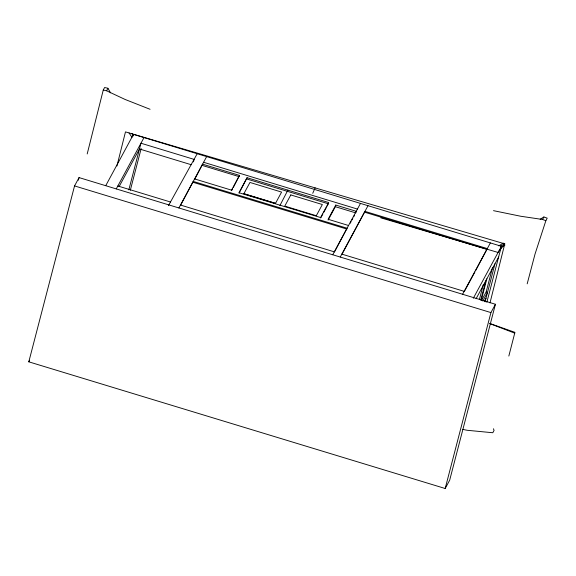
<?xml version="1.0" encoding="UTF-8"?>
<svg xmlns="http://www.w3.org/2000/svg" width="576" height="576" viewBox="0 0 576 576"><rect width="100%" height="100%" fill="white"/><g stroke="black" fill="none" stroke-linecap="round" stroke-linejoin="round"><path stroke-width="0.86" d="M110.556 92.851L107.935 88.279L104.623 87.502L103.262 90.029L87.199 153.95M116.935 165.996L125.474 131.89L504.77 243.864L489.989 302.926M508.838 356.054L514.93 332.352L489.485 323.359M28.8 361.829L74.549 185.918L79.049 177.588L495.432 304.258L449.683 480.175L445.176 488.498L28.8 361.829L29.621 360.317M78.372 180.202L79.049 177.588M133.063 135.994L133.488 134.352L501.415 246.283L486.835 302.321M128.822 189.893L140.962 143.222L194.126 159.394L193.478 161.885M130.298 190.325L141.17 148.529M180.67 205.106L193.241 181.418L347.076 228.218L334.505 251.906M194.688 179.388L202.565 164.174L239.494 175.406L233.294 187.517M239.069 193.169L247.075 177.718L328.709 202.55L320.602 217.548L238.968 192.715L247.075 177.718M243.871 193.73L275.501 203.357L243.871 193.73L249.955 182.455L281.585 192.082L275.501 203.357M287.892 190.13L279.886 205.589M290.815 194.933L322.351 204.53L316.296 215.726L284.767 206.093L290.83 194.89M335.362 206.698L335.786 205.07L356.227 211.291L355.802 212.918L335.362 206.698L328.104 220.126M342.022 254.21L364.946 211.363L487.296 248.587L475.726 270.439M479.383 299.614L483.235 284.818M480.758 300.031L485.741 280.886L498.607 257.054M481.234 300.434L486.864 278.777M481.471 300.636L486.158 291.953L492.473 267.696M485.071 301.86L494.971 263.779M445.176 488.498L490.925 312.588L495.432 304.258M527.191 283.831L535.025 254.074L545.868 220.68L547.2 218.146L543.902 216.979L540.194 219.218M312.718 193.334L315.122 187.877M103.262 90.029L106.589 90.778L107.935 88.279M105.761 185.63L133.488 134.352M116.258 188.906L144.022 137.556M119.102 186.631L139.464 148.975L191.225 164.722M168.473 205.639L197.186 153.727M178.891 207.958L206.654 156.607M239.494 175.406L231.523 190.152L194.594 178.92M231.617 190.62L232.459 189.065M320.702 218.002L322.834 214.056M323.69 212.479L326.246 207.742M327.103 206.165L328.385 203.796L246.751 178.963M335.786 205.07L328.104 219.283L348.545 225.504M332.726 254.758L360.49 203.407M350.251 223.186L351.108 221.602M351.965 220.025L352.814 218.448M353.671 216.864L354.528 215.287M340.243 257.047L368.014 205.697M462.593 294.271L490.363 242.921M464.371 291.427L474.883 271.987M473.314 298.253L501.415 246.283M476.078 298.757L485.741 280.886M482.846 301.054L487.534 292.37L486.158 291.953M484.265 301.55L485.971 298.39M493.495 210.665L520.697 216.245L542.556 219.478L543.902 216.979M504.77 243.864L497.988 252.432L380.801 217.843M498.744 245.88L503.366 243.108M500.681 246.204L504.533 243.893M501.127 247.349L504.907 245.16M462.744 429.379L467.129 430.279L492.79 432.742L494.086 430.358L493.394 428.753M203.587 162.274L357.422 209.074M364.723 212.22L487.073 249.444M202.241 165.42L239.17 176.652M193.018 182.275L346.853 229.075M117.835 185.983L170.446 201.989M180.468 205.042L334.303 251.842M341.827 254.124L464.177 291.348M74.549 185.918L490.925 312.588M542.556 219.478L545.868 220.68M490.162 323.748L514.728 333.151M150.07 109.289L125.15 99.482L106.589 90.778M129.046 132.926L131.99 137.39M132.134 133.438L133.56 135.67M131.911 133.452L133.337 135.684"/></g></svg>
